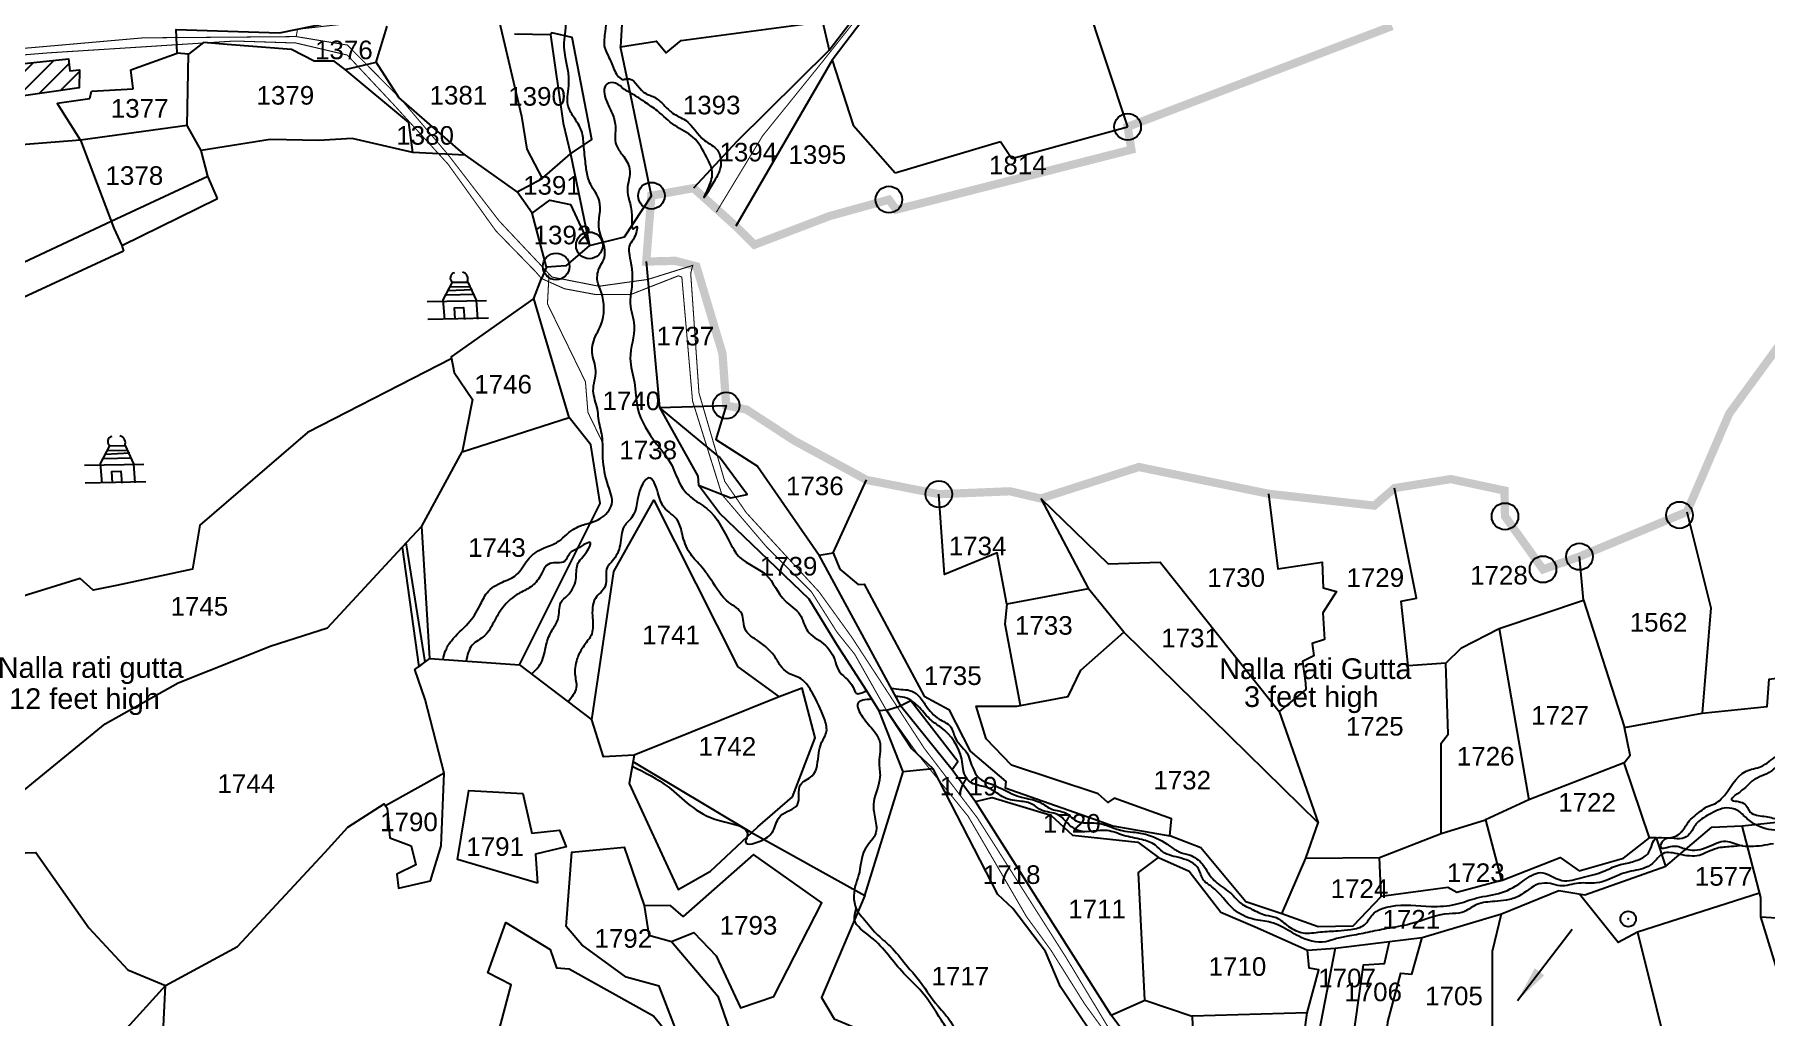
# Model space of a CAD drawing. Header units: feet. Extents: x 800131 to 806575, y 1568145 to 1575656.
# Drawn here: x 802522 to 804199, y 1570682 to 1571632 of the extents above; entities that cross this region are included whole.
import ezdxf
from ezdxf.enums import TextEntityAlignment as Align

# ---------------------------------------------------------------- set-up
doc = ezdxf.new("R2010")
doc.units = ezdxf.units.FT
doc.header["$LTSCALE"] = 15
doc.header["$MEASUREMENT"] = 0
doc.header["$PDMODE"] = 32
doc.header["$PDSIZE"] = 15
doc.linetypes.add('HIDDEN2', pattern=[0.1875, 0.125, -0.0625])
for name, color, linetype in [('PLOT', 7, 'Continuous'), ('PLOT NO', 7, 'Continuous'), ('ROADS', 6, 'Continuous'), ('TANKS-STREAM', 4, 'Continuous'), ('TEXT', 1, 'Continuous'), ('VILLAGE STONES', 240, 'Continuous')]:
    doc.layers.add(name, color=color, linetype=linetype)
doc.layers.add('VILLAGE BOUNDRY', color=5, linetype='HIDDEN2', lineweight=100)
doc.styles.get("Standard").update_dxf_attribs({"font": 'arial.ttf'})
doc.dimstyles.get("Standard").update_dxf_attribs({"dimtxt": 0.18, "dimasz": 35, "dimexe": 0.18, "dimexo": 0.0625, "dimgap": 0.09, "dimtad": 0, "dimtih": 1, "dimtoh": 1, "dimdec": 4, "dimzin": 0, "dimdsep": 46, "dimtxsty": 'Standard', "dimcen": 0.09, "dimadec": 0, "dimazin": 0, "dimtfac": 1, "dimtdec": 4, "dimtofl": 0, "dimtmove": 0, "dimatfit": 3, "dimfxl": 1, "dimtolj": 1, "dimtzin": 0, "dimarcsym": 0})

msp = doc.modelspace()

# ---------------------------------------------------------------- hatches: boundary and pattern name
at = {"layer": 'PLOT', "lineweight": -2}
h = msp.add_hatch(dxfattribs=at)
h.set_pattern_fill('ANSI31', color=256, scale=100)
h.paths.add_polyline_path([(802483.9, 1571601.6), (802486.2, 1571569.8), (802565, 1571581), (802565.2, 1571598.5), (802555.7, 1571597.5), (802554.5, 1571608.9)])

# ---------------------------------------------------------------- linework, layer by layer
msp.add_point((804066, 1570776, 51))
for p, q in [((803291.8, 1571617.5), (803373.2, 1571724.5)), ((803383.1, 1571724.1), (803294.6, 1571607.7)), ((803094.4, 1571703.3), (803089.4, 1571620.8)), ((803531.7, 1571690.8), (803580.9, 1571543.2)), ((802615.1, 1571598.5), (802659.8, 1571614.5)), ((802669.5, 1571544.6), (802670.7, 1571613.5)), ((802617.2, 1571580), (802615.1, 1571598.5)), ((803294.6, 1571607.7), (803201.2, 1571446.9)), ((803294.6, 1571607.7), (803314.8, 1571544.8)), ((802575.3, 1571570.6), (802576.9, 1571577.6)), ((802576.9, 1571577.6), (802617.2, 1571580)), ((802543.6, 1571566.1), (802575.3, 1571570.6)), ((802566.2, 1571530.4), (802543.6, 1571566.1)), ((802669.5, 1571544.6), (802566.2, 1571530.4)), ((802683.1, 1571520.4), (802669.5, 1571544.6)), ((803314.8, 1571544.8), (803355.7, 1571498.7)), ((802566.2, 1571530.4), (802440, 1571520.1)), ((802566.2, 1571530.4), (802598.6, 1571445)), ((802749.9, 1571531), (802683.1, 1571520.4)), ((802797.1, 1571529.8), (802749.9, 1571531)), ((802829.6, 1571531.8), (802797.1, 1571529.8)), ((802888.2, 1571518.2), (802829.6, 1571531.8)), ((803355.7, 1571498.7), (803457.7, 1571529)), ((803457.7, 1571529), (803468.8, 1571512.6)), ((803468.8, 1571512.6), (803580.9, 1571543.2)), ((802689.7, 1571495.5), (802683.1, 1571520.4)), ((802595.8, 1571451.7), (802689.7, 1571495.5)), ((802698.9, 1571473.8), (802689.7, 1571495.5)), ((802606.2, 1571428.1), (802698.9, 1571473.8)), ((802383.7, 1571352.7), (802595.8, 1571451.7)), ((802598.6, 1571445), (802606.2, 1571428.1)), ((802606.2, 1571428.1), (802608, 1571422.9)), ((802608, 1571422.9), (802400.4, 1571327))]:
    msp.add_line(p, q, dxfattribs=at)
for points in [[(802822.5, 1571598.7), (802812.1, 1571606.9), (802792.6, 1571606.7), (802770.7, 1571618.1), (802708.2, 1571623), (802685.3, 1571624.8), (802670.7, 1571613.5), (802659.8, 1571614.5), (802658.8, 1571637.5), (802758.9, 1571634.1), (802855.6, 1571653.9)], [(802970.6, 1571650.9), (802993.6, 1571553.4), (802998.6, 1571521.5), (803013.7, 1571493.3), (803041.1, 1571516.9), (803061.7, 1571530.9), (803042.5, 1571629.7), (803022.9, 1571634.2), (803021.7, 1571632.3), (803033.9, 1571546.6), (803041.1, 1571516.9), (803059.3, 1571428.4), (803093.5, 1571436.5), (803119.4, 1571476.5), (803099, 1571574.7), (803089.4, 1571620.8), (803124.4, 1571626.3), (803133.6, 1571614.9), (803148.3, 1571626.7), (803269.3, 1571642.9)], [(803285.2, 1571645.1), (803291.8, 1571617.5), (803201.8, 1571528.8), (803160.3, 1571483.8)], [(802989.3, 1571480.1), (802937.1, 1571517.3), (802874.8, 1571571.5), (802852.6, 1571605.9), (802863.5, 1571640.6)], [(803022.9, 1571634.2), (803021.7, 1571632.3), (802986.6, 1571632.9)], [(802483.9, 1571601.6), (802554.5, 1571608.9), (802555.7, 1571597.5), (802565.2, 1571598.5), (802565, 1571581), (802486.2, 1571569.8), (802483.9, 1571601.6)], [(802939.1, 1571515.9), (802888.2, 1571518.2), (802884.3, 1571547.3), (802822.5, 1571598.7), (802852.6, 1571605.9)], [(803003.8, 1571459.6), (802989.3, 1571480.1), (803013.7, 1571493.3)], [(803059.3, 1571428.4), (803036.6, 1571408.5), (803017.7, 1571407.4), (803003.8, 1571459.6), (803021, 1571472.3), (803041, 1571467.9), (803059.3, 1571428.4)], [(803114.4, 1571412.7), (803127.3, 1571271.5), (803191.9, 1571273.3), (803181.9, 1571240.4), (803222.2, 1571214.5), (803281.9, 1571128.3), (803295.5, 1571130.7), (803327.9, 1571201.2)], [(801800.4, 1570833.2), (801813.6, 1570840.9), (801837.4, 1570825.2), (801884.8, 1570818), (802010, 1570839.3), (802198.9, 1570880.7), (802302.8, 1570903.4), (802381.4, 1570928.5), (802434.6, 1570929.2), (802468.7, 1570907.8), (802512, 1570901), (802590.1, 1570964.9), (802660.9, 1571004.7), (802750.9, 1571040.5), (802805.4, 1571058.1), (802877.8, 1571136.2), (802896.8, 1571156.3), (802936.1, 1571228.4), (803039.6, 1571261.8), (803015.2, 1571344), (803005.5, 1571377), (803012.9, 1571396.3)], [(803017.7, 1571407.4), (803012.9, 1571396.3)], [(803005.5, 1571377), (802925.5, 1571320.5), (802928.4, 1571305.4), (802946.1, 1571279.2), (802936.1, 1571228.4)], [(802925.9, 1571318.8), (802786.2, 1571247.1), (802681.8, 1571157.5), (802674.7, 1571114.7), (802601, 1571099), (802578.3, 1571094.4), (802566, 1571105.7), (802505.3, 1571086.9), (802447.1, 1571078.2), (802403.2, 1571052), (802381.4, 1570928.5)], [(804062, 1570927.1), (804067.8, 1570934.5), (804062.5, 1570961.3), (804137.5, 1570975.3), (804200.5, 1570981.6), (804202.6, 1571008.2), (804245.9, 1571013.9), (804270.5, 1571062.4), (804323.1, 1571108.3), (804312.1, 1571229.7), (804308.9, 1571265), (804261.1, 1571300.5)], [(802904.8, 1571028.2), (802991.5, 1571022.1), (803069.8, 1571178.5), (803060.7, 1571235.2), (803039.6, 1571261.8)], [(803101.5, 1570928.5), (803216.5, 1570859.8), (803326.2, 1570798.8), (803363.3, 1570918.4), (803340.2, 1570977.5), (803327.7, 1570997.2), (803299.1, 1571041.8), (803272.4, 1571085.8), (803185.3, 1571169), (803165, 1571196.2), (803196.3, 1571183.7), (803212.1, 1571187.1), (803185.5, 1571223.4), (803127.3, 1571271.5), (803164.3, 1571204.9), (803165, 1571196.2)], [(803884.8, 1570858.7), (803884.6, 1570946.4), (803891.5, 1570954.9), (803889.4, 1571023.8), (803852.9, 1571021.3), (803846.1, 1571083.8), (803860.9, 1571086.8), (803839.5, 1571193.3)], [(802991.5, 1571022.1), (803061.6, 1570968.9), (803082.9, 1571112.5), (803121.8, 1571181.7), (803203.3, 1571020.1), (803243.3, 1570991.1), (803102.6, 1570934.6), (803073.1, 1570932.9), (803061.6, 1570968.9)], [(803463.7, 1571080.8), (803454.6, 1571130.6), (803403.5, 1571109.7), (803398, 1571187.4)], [(803496.7, 1571183.2), (803543.1, 1571095.6)], [(803496.7, 1571183.2), (803562, 1571120), (803612.4, 1571121.7), (803697, 1571015.3), (803727.6, 1570976.8), (803765.6, 1570869), (803577.1, 1571053.8)], [(803717.4, 1571187.8), (803726.5, 1571115), (803769.5, 1571121.4), (803770.5, 1571096.6), (803783.3, 1571093.2), (803770.1, 1571072.4), (803771.8, 1571046.5), (803759.7, 1571042.8), (803761.4, 1571030.7), (803750.3, 1571025.3), (803753.3, 1571004.5), (803753.7, 1570998.1), (803727.6, 1570976.8)], [(804122.9, 1571170.3), (804146, 1571077.2), (804137.5, 1570975.3)], [(802918.6, 1570917.2), (802900.2, 1570988.6), (802890.2, 1571017.6), (802904.8, 1571028.2), (802896.8, 1571156.3)], [(802877.8, 1571136.2), (802893.9, 1571020.3)], [(802893.9, 1571020.3), (802900.3, 1571025), (802881.7, 1571140.3)], [(803347.1, 1570978.2), (803361.1, 1570982.4), (803410.8, 1570920.8), (803416.2, 1570928.5), (803370.9, 1570987.2), (803361.1, 1570982.4), (803313.2, 1571070.5), (803281.9, 1571128.3)], [(803295.5, 1571130.7), (803301.9, 1571114.9), (803319.8, 1571100), (803325.6, 1571100.3), (803383.7, 1570991.7), (803407.7, 1570978.9), (803428.2, 1570938.6), (803463, 1570909.1), (803462.2, 1570903), (803547.8, 1570872.8), (803566.5, 1570866.2), (803621.9, 1570856.6), (803623.5, 1570872.8), (803567.7, 1570892.9), (803561.6, 1570888.9), (803552.2, 1570897.3), (803468.4, 1570924.9), (803443.8, 1570950.3), (803434.1, 1570982.2), (803473.4, 1570982.2), (803523.2, 1570991.6), (803535.7, 1571016.8), (803577.1, 1571053.8), (803543.1, 1571095.6), (803463.7, 1571080.8), (803462, 1571061.7), (803476.9, 1570982.9)], [(803889.4, 1571023.8), (803904.3, 1571038.7), (803940.8, 1571057.2), (804022.7, 1571084.7), (804018.7, 1571126.9)], [(804022.7, 1571084.7), (804062.5, 1570961.3)], [(803940.8, 1571057.2), (803969.8, 1570891.2)], [(803102.6, 1570934.6), (803098, 1570907.2), (803145.4, 1570804.5), (803176.6, 1570822.3), (803222.4, 1570865.3), (803256, 1570894.4), (803278.1, 1570951.5), (803265.6, 1570999.6), (803243.3, 1570991.1)], [(803392.5, 1570921.3), (803371.9, 1570940.9), (803347.1, 1570978.2), (803340.2, 1570977.5)], [(804102.4, 1570827.1), (804146.9, 1570864.9), (804176.5, 1570866.3), (804240, 1570873.1), (804273.1, 1570873.3), (804366.4, 1570865.3), (804437.6, 1570881), (804540, 1570879.5), (804592.4, 1570882.1), (804616.6, 1570895.3), (804722.7, 1570908.2), (804712.9, 1570963.6), (804824.7, 1570976.1), (804812.3, 1570945.1), (804881.9, 1570929.9)], [(803410.8, 1570920.8), (803433.6, 1570889.7), (803449.6, 1570893.6), (803473.3, 1570886.5), (803506.5, 1570876.6), (803527.5, 1570857.2), (803590.9, 1570850.5), (803610.8, 1570835.4), (803640.6, 1570822.4), (803671.3, 1570782.7), (803706.6, 1570767.5), (803755.1, 1570745.7), (803781.9, 1570747.8), (803834.8, 1570754.2), (803866.2, 1570757.9), (803943.3, 1570781), (803998.6, 1570803.7), (804023.8, 1570799.2), (804102.4, 1570827.1), (804093.4, 1570854.5), (804086.6, 1570854.5), (804062, 1570927.1), (803969.8, 1570891.2), (803927.7, 1570872), (803943.1, 1570813.3), (804000.2, 1570835.6), (804018.6, 1570822.6), (804061.4, 1570834.8), (804086.6, 1570854.5)], [(802468.7, 1570907.8), (802493.3, 1570839.3), (802522.8, 1570840.2), (802574.3, 1570767.3), (802612.1, 1570726.8), (802648.7, 1570711.4), (802604.7, 1570663.2)], [(802645.3, 1570645.6), (802648.7, 1570711.4), (802718.4, 1570749.4), (802802.8, 1570840.3), (802825.1, 1570864.9), (802860.5, 1570887.5), (802863.2, 1570883.2), (802866, 1570854.7), (802886.5, 1570846.9), (802891, 1570828.5), (802872.7, 1570819.2), (802874.5, 1570805.9), (802905.5, 1570813), (802915.8, 1570846.9), (802918.6, 1570917.2), (802861.9, 1570885.4)], [(803326.2, 1570798.8), (803284.2, 1570700), (803296.4, 1570679.3), (803322.2, 1570668.6), (803474.2, 1570638), (803561.9, 1570641.3), (803515.8, 1570710.3), (803501.4, 1570744.6), (803469.7, 1570786.1), (803455.1, 1570799.7), (803392.5, 1570921.3), (803363.3, 1570918.4)], [(803009.1, 1570810.5), (802931.6, 1570833.5), (802942.6, 1570900.4), (802994.9, 1570897.5), (803003.5, 1570859.2), (803030.2, 1570861.9), (803036.8, 1570845.9), (803007.1, 1570838.6), (803009.1, 1570810.5)], [(803565.1, 1570682.7), (803433.6, 1570889.7)], [(803730.3, 1570780.8), (803695.4, 1570792.7), (803651.8, 1570844.8), (803621.9, 1570856.6)], [(803753.5, 1570834.7), (803765.6, 1570869)], [(803943.1, 1570813.3), (803900, 1570801.6), (803891.2, 1570806.6), (803826.6, 1570797.6), (803825, 1570835.6), (803884.8, 1570858.7), (803927.7, 1570872)], [(804194.4, 1570778), (804194.4, 1570796.7), (804176.5, 1570866.3)], [(803153.8, 1570641.6), (803126.9, 1570711), (803095.1, 1570719.7), (803052.1, 1570751), (803036.8, 1570768.6), (803042.3, 1570840.6), (803093, 1570845.4), (803112.4, 1570789), (803117, 1570760.3), (803139, 1570754.3), (803183.8, 1570701.2), (803192.3, 1570677), (803196, 1570666.1), (803176.1, 1570657.5), (803178.8, 1570635.6), (803153.8, 1570641.6)], [(803139, 1570754.3), (803160.6, 1570762.8), (803182.2, 1570740.3), (803205.7, 1570689.8), (803238.1, 1570700.9), (803284.6, 1570791.7), (803218.5, 1570838.3), (803150.2, 1570778.4), (803138.4, 1570788.8), (803112.4, 1570789)], [(803597.5, 1570697.4), (803591.3, 1570821), (803610.8, 1570835.4)], [(803826.6, 1570797.6), (803799.2, 1570769.1), (803765.4, 1570768.3), (803730.3, 1570780.8), (803753.5, 1570834.7), (803825, 1570835.6)], [(804193.3, 1570800.9), (804075.1, 1570763.3), (804056.4, 1570753.1), (804018.7, 1570800.1)], [(804367.5, 1570627.1), (804334.7, 1570622.9), (804300.8, 1570618.5), (804289.3, 1570653.1), (804233.7, 1570651.1), (804194.4, 1570778), (804276.6, 1570773), (804273.6, 1570791.4), (804355.6, 1570798.1)], [(803999.3, 1570605.9), (803973.6, 1570611.6), (803944.9, 1570628.3), (803910.6, 1570634.5), (803918.2, 1570659.3), (803934.5, 1570669.8), (803934.4, 1570744.7), (803943.3, 1570781)], [(802927.1, 1570414.8), (802950.1, 1570586.7), (802983.5, 1570712.3), (802961, 1570723.8), (802978.3, 1570772.4), (803021.3, 1570746.5), (803027.4, 1570728.6), (803039.6, 1570727.8), (803121.5, 1570682), (803134.4, 1570666.2), (803139, 1570616.7), (803126.1, 1570601.7), (803093.7, 1570604.4), (803090.7, 1570581.9), (803111.2, 1570583.3), (803113.7, 1570560.1), (803124.3, 1570553.6), (803116.4, 1570464.7), (803114, 1570436.5), (803063.9, 1570389.5), (803016.3, 1570399.2), (802927.1, 1570414.8)], [(803870.3, 1570648.8), (803836.8, 1570659.1), (803831.7, 1570660.6), (803832.9, 1570676.3), (803845.6, 1570723.5), (803856.3, 1570722.6), (803866.2, 1570757.9)], [(804075.1, 1570763.3), (804111.6, 1570616.5), (804236.3, 1570633), (804233.7, 1570651.1)], [(803798.7, 1570651.3), (803764.5, 1570650.4), (803767.8, 1570665.8), (803752.4, 1570666.8), (803754.9, 1570685.2), (803766.2, 1570726.8), (803756.7, 1570728.3), (803755.3, 1570745.7)], [(803781.9, 1570747.8), (803766.1, 1570665.9), (803799.9, 1570662.6)], [(803836.8, 1570659.1), (803827.6, 1570646.2), (803798.7, 1570651.3), (803799.9, 1570662.6), (803809.4, 1570731.4), (803829.8, 1570732.7), (803834.8, 1570754.2)], [(803647.6, 1570571.7), (803565.1, 1570682.7), (803597.5, 1570697.4), (803643.3, 1570681.8)], [(803754.9, 1570685.2), (803643.3, 1570681.8), (803647.6, 1570571.7), (803711, 1570576.5), (803714.8, 1570590.7), (803740.1, 1570595.5), (803752.4, 1570666.8)]]:
    msp.add_lwpolyline(points, dxfattribs=at)
at = {"layer": 'PLOT', "linetype": 'Continuous', "lineweight": -2}
for points in [[(802919.1, 1571356.5), (802917.5, 1571375.6), (802926.7, 1571392.7), (802941.6, 1571392.9), (802949.7, 1571375.3), (802950.9, 1571357)], [(802947.6, 1571380.8), (802920.8, 1571380.1)], [(802946, 1571385.4), (802922.1, 1571384.3)], [(802924, 1571388.2), (802944.5, 1571388.4)], [(802902.1, 1571374.1), (802959.6, 1571375.1)], [(802929.2, 1571357), (802928.7, 1571367.8), (802937.3, 1571368.1), (802938.2, 1571356.7)], [(802961.5, 1571358), (802902.8, 1571356.5)], [(802587.1, 1571198), (802585.5, 1571217.1), (802594.7, 1571234.2), (802609.6, 1571234.4), (802617.7, 1571216.8), (802618.9, 1571198.5)], [(802614, 1571227), (802590.1, 1571225.8)], [(802592, 1571229.7), (802612.5, 1571229.9)], [(802570.1, 1571215.6), (802627.6, 1571216.6)], [(802615.6, 1571222.3), (802588.8, 1571221.6)], [(802597.2, 1571198.5), (802596.7, 1571209.3), (802605.3, 1571209.6), (802606.2, 1571198.2)], [(802629.5, 1571199.5), (802570.8, 1571198)]]:
    msp.add_lwpolyline(points, dxfattribs=at)
for centre, radius, start, end in [((802929.9, 1571396.7), 5.38, 104.5136, 236.5932), ((802934.8, 1571395.8), 6.84, 334.802, 76.0306), ((802597.9, 1571238.2), 5.38, 104.5136, 236.5932), ((802602.8, 1571237.3), 6.84, 334.802, 76.0306)]:
    msp.add_arc(centre, radius, start, end, dxfattribs=at)
at = {"layer": 'ROADS', "linetype": 'HIDDEN2', "lineweight": -2, "ltscale": 8, "const_width": 1}
for points in [[(802163.3, 1571560.8), (802232.7, 1571590.9), (802273.5, 1571597.3), (802338.9, 1571604.2), (802465.5, 1571615.3), (802526, 1571620.5), (802627.2, 1571629.4), (802705.9, 1571630), (802775.2, 1571630.6), (802776.5, 1571637.7), (802831.7, 1571643.9), (802952, 1571677.3), (803037.6, 1571698)], [(803182.4, 1571460.6), (803227.2, 1571534.5), (803285.3, 1571606.4), (803360.5, 1571701.1)], [(803635.7, 1570577.3), (803560.7, 1570673.3), (803521.4, 1570738.4), (803435.1, 1570874.1), (803383.8, 1570941.3), (803313.3, 1571049.3), (803281.9, 1571092.8), (803211.4, 1571169.4), (803190.5, 1571199.8), (803165.5, 1571285.5), (803157.5, 1571401.4), (803159.5, 1571409), (803116, 1571395.4), (803068.6, 1571388.8), (803023.1, 1571397.7), (802972, 1571451.9), (802922, 1571516.7), (802877, 1571569.6), (802824.8, 1571622.4), (802775.2, 1571630.6)], [(802411.2, 1571604.7), (802534.6, 1571614.8), (802632.4, 1571621), (802667.9, 1571623.3), (802715.7, 1571626.3), (802774.9, 1571624.4), (802824.7, 1571612.7), (802869.1, 1571565.3), (802922.4, 1571507), (802968.7, 1571442.4), (803007.1, 1571403), (803012.9, 1571396.3), (803035.1, 1571386.4), (803065.7, 1571380.7), (803099.4, 1571380.8), (803145.5, 1571398.9), (803148.9, 1571397.7), (803159.3, 1571277.6), (803187.7, 1571187.1), (803230.6, 1571136.8), (803274.3, 1571093.1), (803299.3, 1571053.7), (803316.4, 1571032.4), (803347.1, 1570978.2), (803377.8, 1570935.2), (803426.3, 1570875.5), (803449.5, 1570835.7), (803482.9, 1570778.2), (803506.7, 1570745.5), (803539.1, 1570693.9), (803576.6, 1570642.3)], [(803020.2, 1571400.8), (803018.7, 1571371.7), (803055.5, 1571296.3), (803057.9, 1571266.6), (803072.2, 1571237.2)]]:
    msp.add_lwpolyline(points, dxfattribs=at)
at = {"layer": 'TANKS-STREAM', "lineweight": -2}
for points in [[(802917.5, 1571027.4), (802920.2, 1571036.2), (802925.6, 1571045.5), (802941.9, 1571062.4), (802953.1, 1571079.1), (802960.2, 1571091.9), (802975, 1571102.3), (802988.5, 1571109.2), (802999.6, 1571123.8), (803013.7, 1571134.6), (803027.3, 1571140.4), (803043.7, 1571153.3), (803050.6, 1571156.8), (803062.8, 1571160.5), (803069.8, 1571163.8), (803081.1, 1571177.8), (803077.6, 1571195.6), (803072.5, 1571222.3), (803071.6, 1571243.8), (803068.2, 1571261), (803067.1, 1571270.1), (803063.1, 1571287.5), (803065.6, 1571307), (803062, 1571324.6), (803066.3, 1571342.6), (803070.4, 1571351), (803070.7, 1571383.3), (803067.2, 1571393.8), (803069.7, 1571408), (803073.1, 1571414.2), (803071.7, 1571434.4), (803068.9, 1571443.5), (803068.9, 1571472.1), (803060.6, 1571487.2), (803057.9, 1571494.4), (803055.7, 1571507.3), (803053.9, 1571525.6), (803051.7, 1571539.2), (803044, 1571552.9), (803038.5, 1571564.6), (803039.5, 1571585.5), (803034.9, 1571624.9), (803036.1, 1571635.7), (803036.1, 1571666.6), (803037.9, 1571680.7), (803037.7, 1571696.8), (803033.1, 1571716.4), (803028.3, 1571735.9), (803028.1, 1571747.4), (803029.9, 1571777), (803026.8, 1571793.1), (803027.5, 1571806.6), (803031.3, 1571824), (803035.1, 1571838.4), (803034.3, 1571856.6), (803037.8, 1571879.6), (803043.8, 1571900.1), (803044, 1571916), (803042.4, 1571934.9), (803048.3, 1571953.5), (803053.5, 1571971.2), (803053.3, 1571989.5), (803053.5, 1571998.6), (803057.8, 1572011.1), (803060, 1572027.1), (803056.5, 1572042.6), (803058.4, 1572063.7), (803058.6, 1572082.8), (803065.8, 1572101.6), (803064.8, 1572120.5), (803065.4, 1572133.9), (803071.4, 1572152.9), (803079.5, 1572173.9), (803082, 1572188.7), (803080.2, 1572200), (803091.4, 1572225.6), (803093.5, 1572243.7), (803091.3, 1572259.1), (803095.9, 1572285.7), (803093.9, 1572312.7), (803092.2, 1572325.7), (803096.5, 1572357.9), (803091.7, 1572383), (803083.6, 1572399), (803068.5, 1572416.5), (803058.3, 1572441.3), (803051.2, 1572449.5), (803035.3, 1572460.5), (803015.8, 1572485.6), (802995.4, 1572498.8), (802979, 1572512.2), (802964.4, 1572529.9), (802941.8, 1572543.8), (802929.4, 1572557.4), (802921.4, 1572568.6), (802909.1, 1572578.8), (802881, 1572590.8), (802862, 1572602.4), (802845.4, 1572610.8), (802831, 1572615.2), (802811.3, 1572619.8), (802799.7, 1572627.7), (802784, 1572631.6), (802761, 1572633.5), (802738.1, 1572640.6), (802710.7, 1572650.5), (802696.5, 1572656.5), (802675.7, 1572660.8), (802656.1, 1572661.2), (802642.3, 1572666.6), (802635.5, 1572670.7), (802622.7, 1572670), (802601, 1572675.8), (802588.2, 1572681), (802574.2, 1572686.2), (802565.1, 1572692.5), (802552.3, 1572701.1), (802533.3, 1572705.5), (802525.8, 1572704.6), (802522.3, 1572690.5), (802519.2, 1572679.4), (802516.7, 1572673.4), (802515.3, 1572668.1), (802515.1, 1572657.7), (802517.1, 1572647.4), (802520.1, 1572638.7), (802514.3, 1572644.6), (802511.6, 1572654.6), (802510.8, 1572669.3), (802512.6, 1572686.4), (802516, 1572705.3), (802513.4, 1572715.5), (802506.7, 1572726.3), (802504.5, 1572742.1), (802490, 1572764.9), (802485, 1572781), (802477.4, 1572792.5), (802469.6, 1572800.1), (802464.4, 1572809.3), (802460.7, 1572816.2), (802458.4, 1572842.8), (802459.2, 1572860.7), (802451.7, 1572879.8), (802443.9, 1572891.1), (802436.4, 1572903.2), (802432.7, 1572914.4), (802429.7, 1572928.4), (802425.7, 1572942.3), (802420.1, 1572950.8), (802415.8, 1572958.6), (802416.1, 1572978.1), (802407.5, 1572991.5), (802397.3, 1573007.6), (802390.1, 1573026.2), (802383.9, 1573034.8), (802372.5, 1573041), (802366.6, 1573049.9), (802365.5, 1573059.2), (802359.3, 1573075.7), (802347.3, 1573091.5), (802336.2, 1573108), (802330.2, 1573128.4), (802322, 1573143.9), (802313.8, 1573152.5), (802308.9, 1573167.1), (802299.1, 1573182.3), (802286.6, 1573195.9), (802275.4, 1573224), (802268.7, 1573235.5), (802258.3, 1573253.1), (802255.7, 1573262.4), (802250.8, 1573281.4), (802238.2, 1573303.2), (802230.5, 1573325), (802228.8, 1573340.7), (802218.4, 1573352.2), (802205.6, 1573374), (802198.9, 1573392.8), (802189.4, 1573404.8), (802176.6, 1573419.9), (802171.2, 1573437.3), (802165.3, 1573453.1), (802155.7, 1573463.2), (802137.8, 1573456.9), (802122.7, 1573452.7), (802111.6, 1573449.5)], [(803079.3, 1571708.2), (803072.4, 1571688.2), (803071.6, 1571680.5), (803074.9, 1571661.6), (803074.6, 1571635.4), (803074.1, 1571620.3), (803078.3, 1571610.4), (803083.9, 1571597.4), (803092.7, 1571589.1), (803095.9, 1571589.8), (803111.8, 1571576.9), (803122.4, 1571571.8), (803131.5, 1571564.4), (803139.9, 1571556.5), (803152.4, 1571549.6), (803170.9, 1571530), (803183.4, 1571520.5), (803186.2, 1571503.3), (803181.6, 1571492.8), (803170.4, 1571474.6), (803176.7, 1571488.9), (803177.8, 1571502.7), (803173.1, 1571513.6), (803159.7, 1571533.2), (803142.1, 1571544.5), (803125.3, 1571558.6), (803113.1, 1571567.1), (803103.6, 1571573.4), (803093.3, 1571579.5), (803083.1, 1571585.9), (803076.2, 1571584.5), (803075.8, 1571568.3), (803081.1, 1571556.8), (803084.5, 1571544), (803085.3, 1571525.6), (803091.4, 1571516), (803098.3, 1571502.6), (803097.7, 1571491.9), (803096.1, 1571482.8), (803100.5, 1571456.9), (803102.6, 1571444.6), (803104.6, 1571446.5), (803102.8, 1571436), (803098.5, 1571429.1), (803099.5, 1571411.1), (803100.3, 1571387.8), (803098.9, 1571372.4), (803102.7, 1571350.6), (803098.9, 1571318.9), (803103, 1571295.6), (803106.1, 1571271), (803124.5, 1571236), (803139.1, 1571215.4), (803147.6, 1571196.5), (803157.3, 1571184.7), (803173.2, 1571173.5), (803196.2, 1571139.2), (803205.2, 1571126.1), (803230.3, 1571109.5), (803249, 1571084.1), (803263.3, 1571070.8), (803270.7, 1571055), (803286.3, 1571042.5), (803297.1, 1571026.9), (803300.4, 1571017.5), (803314.8, 1571000.4), (803317.8, 1570994.7), (803327.7, 1570997.2)], [(803100.8, 1570924.1), (803135.8, 1570903.8), (803185.3, 1570871.4), (803212.3, 1570855.8), (803210.7, 1570850.6), (803228.5, 1570853.1), (803238.1, 1570862.6), (803244.6, 1570876), (803260.9, 1570886.7), (803263.9, 1570906), (803275.1, 1570914.5), (803281.6, 1570936.9), (803284, 1570946), (803289.1, 1570957.7), (803286.8, 1570970.4), (803275.5, 1570994.8), (803264.5, 1571008.5), (803251.8, 1571014.4), (803244.5, 1571021.3), (803238.6, 1571030.6), (803219.4, 1571047.5), (803210.6, 1571055.9), (803206.9, 1571071.7), (803194.5, 1571082.5), (803177.4, 1571104.3), (803166.7, 1571118.5), (803156.4, 1571130.8), (803149.4, 1571148.4), (803144.8, 1571161.9), (803131.7, 1571174.6), (803125.7, 1571189.1), (803117, 1571203.3), (803109.6, 1571194.6), (803100.2, 1571164.5), (803093.1, 1571156.4), (803089.1, 1571138.4), (803081.6, 1571122.7), (803076.8, 1571116.9), (803074.6, 1571098.4), (803065.2, 1571086.5), (803062.4, 1571067.5), (803061.6, 1571052.2), (803054.1, 1571040.7), (803048, 1571029.4), (803045.3, 1571013.4), (803046.6, 1571000.2), (803038.6, 1570986.3)], [(803003.3, 1571013.2), (803012.5, 1571024.1), (803017.5, 1571041.5), (803023.1, 1571055.6), (803029, 1571066.4), (803031.8, 1571082.4), (803038.2, 1571089.4), (803046.2, 1571104.5), (803047.8, 1571119.3), (803056.9, 1571131.8), (803060.3, 1571140.4), (803047.9, 1571134.8), (803040.2, 1571130), (803035.4, 1571122.4), (803021, 1571120.3), (803010.9, 1571106.7), (803001.1, 1571096.7), (802989, 1571090.1), (802973.8, 1571075.4), (802967.7, 1571065.5), (802957.7, 1571050.3), (802945.7, 1571041.1), (802939.9, 1571025.8)], [(804534.6, 1571121.3), (804527.2, 1571110.8), (804522.5, 1571103.3), (804517.3, 1571095.4), (804505.4, 1571086.3), (804498, 1571074.7), (804496, 1571064), (804491.3, 1571058.2), (804481.2, 1571050.2), (804474.8, 1571039.9), (804471.1, 1571034.3), (804466.6, 1571029), (804459.5, 1571023.7), (804449.4, 1571016.9), (804439.1, 1571012.2), (804436.3, 1571004.1), (804425.4, 1570998.9), (804411.6, 1570992.7), (804398.1, 1570985.4), (804387.5, 1570981.9), (804378.5, 1570979), (804367.7, 1570971.7), (804355.7, 1570969.8), (804346.2, 1570968.6), (804336.5, 1570963.8), (804308.9, 1570954.4), (804294.7, 1570955.2), (804277.8, 1570957.9), (804272.1, 1570958.1), (804259.6, 1570953.8), (804243.4, 1570951.2), (804234.2, 1570945), (804221, 1570931.7), (804209.8, 1570923.5), (804204.6, 1570919.1), (804186.9, 1570910.1), (804178.3, 1570902.2), (804166.2, 1570891.2), (804178, 1570887.9), (804184.3, 1570879.5), (804197.5, 1570875.4), (804211.6, 1570872.3), (804227.3, 1570871.7), (804232.4, 1570878.5), (804243.3, 1570885.1), (804254.4, 1570892.4), (804272.3, 1570894), (804291.1, 1570890.6), (804307, 1570893.7), (804334.5, 1570891.2), (804353.9, 1570889.5), (804381.1, 1570890.3), (804397.6, 1570891), (804411, 1570896.1), (804429.6, 1570895.7), (804439.7, 1570896.7), (804450.6, 1570898.3), (804464.3, 1570899.1), (804481.9, 1570904), (804494.4, 1570898.6), (804501, 1570898.4), (804516.2, 1570900.7), (804527.9, 1570901.6), (804537, 1570898.7), (804564, 1570906.8), (804586.6, 1570907), (804603.3, 1570911.7), (804613.9, 1570919.3), (804632.6, 1570921.2), (804652, 1570924.5), (804668.1, 1570922.9), (804679.7, 1570924.5), (804691.3, 1570930.9), (804709.4, 1570932.2), (804721.9, 1570935.6), (804738.5, 1570944.4), (804764.9, 1570947.5), (804782.2, 1570955.7), (804793.3, 1570958.5), (804811.5, 1570961.9), (804825, 1570967.9), (804839.4, 1570967.4), (804860.2, 1570963), (804871.2, 1570961.4)], [(803351.8, 1570999.6), (803361.5, 1570998.3), (803369.4, 1570997.4), (803377.7, 1570992.7), (803385.4, 1570982.7), (803398.2, 1570969.6), (803409.1, 1570962.5), (803414.1, 1570950.8), (803426.3, 1570934.6), (803428.9, 1570926.9), (803432.3, 1570919.3), (803434.3, 1570915.4), (803450.8, 1570905.8), (803471.4, 1570896.2), (803480.5, 1570893.3), (803495.7, 1570889), (803507.6, 1570882.3), (803520.5, 1570878.7), (803532.7, 1570870.3), (803548.2, 1570869), (803561.8, 1570866.2), (803575.7, 1570861.6), (803586, 1570860.2), (803600.2, 1570857.5), (803621.7, 1570846.6), (803630.6, 1570841), (803640.5, 1570838), (803653.6, 1570828.9), (803658.9, 1570820.5), (803668.9, 1570809.7), (803683.3, 1570798.6), (803689.7, 1570791.9), (803701, 1570785.6), (803714.4, 1570779.8), (803724.8, 1570777.3), (803736.8, 1570768.8), (803750.9, 1570762.5), (803767.7, 1570763.4), (803784.7, 1570764.5), (803797.2, 1570765.8), (803810.5, 1570770.4), (803818.1, 1570780.1), (803835.7, 1570788.2), (803874.9, 1570788.2), (803899, 1570790.2), (803919.2, 1570796.3), (803943.3, 1570801.5), (803965.3, 1570813.4), (803980.7, 1570820.9), (804001.7, 1570813.3), (804021.5, 1570816.1), (804041.5, 1570821.8), (804056.7, 1570828.2), (804063.4, 1570829.7), (804076.5, 1570833.7), (804085.6, 1570840), (804093.4, 1570854.5), (804103.7, 1570854.5), (804117.1, 1570859.7), (804124.2, 1570869.8), (804136.1, 1570880.3), (804142, 1570884.5), (804149.9, 1570887.6), (804156.1, 1570892.2), (804180.2, 1570919.1), (804194.9, 1570923.7), (804209.7, 1570933.6), (804219.4, 1570939.1), (804225.6, 1570944.3), (804233.7, 1570954.6), (804248.5, 1570959.3), (804261.5, 1570962.7), (804258.8, 1570973.8), (804258, 1570988.4), (804251.3, 1571011.2), (804251.4, 1571019.5), (804257.2, 1571026.5), (804261.1, 1571032.6), (804265.5, 1571040.7), (804265.4, 1571052.2), (804272.4, 1571057.7), (804279.3, 1571062.5), (804286.4, 1571066.2), (804313.3, 1571070.2), (804319.7, 1571075.7)], [(804176.7, 1570847), (804165.6, 1570846), (804151.8, 1570844.3), (804134.6, 1570837.6), (804115.8, 1570838.5), (804099.5, 1570839.2), (804091.4, 1570831.5), (804082.9, 1570825.7), (804064.2, 1570821.1), (804046.3, 1570813.9), (804035.2, 1570810.9), (804018.1, 1570810.6), (804000, 1570808.1), (803990.6, 1570810.2), (803979.5, 1570809.9), (803960.1, 1570798.1), (803947.9, 1570794.2), (803936.7, 1570792.9), (803919.3, 1570789.9), (803904.9, 1570782.2), (803892.5, 1570781), (803855.1, 1570771.1), (803831.6, 1570766.6), (803813.7, 1570762.9), (803796, 1570759.6), (803783.3, 1570757), (803772.7, 1570753.9), (803746.7, 1570759.2), (803729.6, 1570768.8), (803719.8, 1570772.7), (803703.4, 1570775.6), (803683.9, 1570785.1), (803662.5, 1570807.2), (803654.5, 1570813.6), (803649.7, 1570824.4), (803632.8, 1570834.8), (803614.9, 1570841.1), (803607.8, 1570847.3), (803594.6, 1570852.9), (803576.9, 1570856.9), (803561, 1570861.6), (803534.1, 1570861.3), (803524.2, 1570867.3), (803513, 1570877.2), (803497.3, 1570881.4), (803490.2, 1570886.2), (803478.2, 1570889.9), (803461.2, 1570893.5), (803454.5, 1570897.9), (803442.9, 1570903.8), (803429.7, 1570907.8), (803424.4, 1570912.9), (803420.1, 1570930.6), (803400.1, 1570961.4), (803390.5, 1570968.5), (803379.2, 1570980.7), (803364.8, 1570990.5), (803356.1, 1570991.5)], [(803333, 1570988.8), (803319.3, 1570984.8), (803324.1, 1570971.7), (803335.3, 1570957.8), (803340.5, 1570948.4), (803340.1, 1570927.8), (803340.9, 1570913.5), (803334.8, 1570889.4), (803335.8, 1570874.6), (803337, 1570859.7), (803326.5, 1570843.5), (803320.2, 1570818.3), (803317, 1570808.1), (803319.4, 1570783), (803324.7, 1570776.6), (803337.3, 1570761.8), (803351, 1570749.3), (803366, 1570731.8), (803376.5, 1570719.4), (803397.2, 1570691.4), (803409.4, 1570676.5), (803417.7, 1570658.4), (803422.9, 1570648.3), (803426.2, 1570639.3), (803433.9, 1570619.9), (803437.7, 1570607.8)], [(804879.6, 1570937.2), (804867.9, 1570937.9), (804853.7, 1570943.3), (804835.9, 1570947.6), (804822, 1570954.2), (804813, 1570954.8), (804785.5, 1570950.6), (804765.7, 1570941.6), (804740.9, 1570936.4), (804722.7, 1570927.8), (804714.6, 1570924.9), (804689.3, 1570921), (804673.7, 1570913.7), (804658.2, 1570914.9), (804650.4, 1570914.9), (804639.6, 1570912.4), (804623.4, 1570912.4), (804605, 1570901.7), (804569.9, 1570897.4), (804546.4, 1570890.1), (804525.9, 1570892.2), (804505.4, 1570890.2), (804472.8, 1570893.1), (804456.2, 1570888), (804437.7, 1570888.3), (804420.7, 1570888.7), (804403.9, 1570885.7), (804390.4, 1570882.3), (804373.9, 1570882), (804349.7, 1570882.9), (804329.1, 1570884.4), (804303.4, 1570884.3), (804281.7, 1570883.5), (804274.8, 1570884.4), (804262.6, 1570884.2), (804244.9, 1570877), (804235.9, 1570869.1), (804227.8, 1570862.7), (804214.4, 1570861.8), (804202.1, 1570862.7), (804181.3, 1570873.1), (804171.8, 1570881.1), (804161.3, 1570883.5), (804144.4, 1570877.1), (804131.6, 1570867.7), (804125.5, 1570858.3), (804118.2, 1570853.8), (804099.4, 1570851.4), (804097.5, 1570845.5), (804108.8, 1570846.5), (804120.4, 1570844.2), (804128, 1570842.7), (804147.9, 1570847.9), (804158.6, 1570851.4), (804174.1, 1570847.5), (804184.5, 1570846.4), (804206.8, 1570849.1)], [(803432.5, 1570606.9), (803420.5, 1570637), (803409.2, 1570664.1), (803400.5, 1570677.7), (803379.6, 1570707.6), (803364, 1570723.2), (803332, 1570758.5), (803316.3, 1570775.6), (803317.8, 1570786)]]:
    msp.add_spline(points, degree=3, dxfattribs=at)
at = {"layer": 'VILLAGE BOUNDRY', "lineweight": -2, "ltscale": 10, "const_width": 8}
msp.add_lwpolyline([(803837.2, 1571640.8), (803580.9, 1571543.2), (803584.5, 1571521.1), (803356.6, 1571463), (803349.6, 1571472.7), (803292.2, 1571456.8), (803219.2, 1571429), (803201.2, 1571446.9), (803160.3, 1571483.8), (803119.4, 1571476.5), (803114.4, 1571412.7), (803142.5, 1571413.4), (803163, 1571408.1), (803188.3, 1571323.6), (803191.9, 1571273.3), (803211.5, 1571269.4), (803257.9, 1571239.2), (803327.9, 1571201.2), (803398, 1571187.4), (803466.8, 1571190.2), (803496.7, 1571183.2), (803591.8, 1571213.7), (803717.4, 1571187.8), (803819.9, 1571176.3), (803839.5, 1571193.3), (803894, 1571202), (803946.1, 1571190.9), (803946.6, 1571165.9), (803983.4, 1571114.6), (804018.7, 1571126.9), (804122.9, 1571170.3), (804163.9, 1571265.5), (804215.1, 1571335.5)], dxfattribs=at)
at = {"layer": 'VILLAGE STONES', "lineweight": -2}
for centre in [(803580.9, 1571543.2), (803119.4, 1571476.5), (803349.6, 1571472.7), (803059.3, 1571428.4), (803027.1, 1571408), (803191.9, 1571273.3), (803398, 1571187.4), (803946.6, 1571165.9), (804115.7, 1571167.2), (803983.4, 1571114.6), (804018.7, 1571126.9)]:
    msp.add_circle(centre, 12.9, dxfattribs=at)

# ---------------------------------------------------------------- texts
at = {"layer": 'PLOT NO', "lineweight": -2}
for s, p in [('1376', (802821.4, 1571617.7)), ('1379', (802764.7, 1571573.7)), ('1381', (802932.4, 1571573.8)), ('1390', (803008.6, 1571572.7)), ('1377', (802623.5, 1571561.1)), ('1393', (803177.8, 1571564.3)), ('1380', (802900.1, 1571534.9)), ('1394', (803213.3, 1571518.7)), ('1395', (803280.2, 1571516.3)), ('1814', (803474.5, 1571506.2)), ('1378', (802618.4, 1571496)), ('1391', (803023, 1571486.5)), ('1392', (803033.2, 1571438.4)), ('1737', (803152.3, 1571340.5)), ('1746', (802975.7, 1571293.9)), ('1740', (803100, 1571277.8)), ('1738', (803116.3, 1571230.2)), ('1736', (803277.8, 1571195.4)), ('1743', (802969.7, 1571135.7)), ('1734', (803435.5, 1571137.2)), ('1739', (803252.3, 1571117.6)), ('1730', (803686.1, 1571106.6)), ('1729', (803820.9, 1571106.6)), ('1728', (803940.7, 1571108.9)), ('1745', (802681.4, 1571078.8)), ('1741', (803138.4, 1571051.1)), ('1733', (803499.7, 1571060.3)), ('1562', (804095.4, 1571063.3)), ('1731', (803641.4, 1571048.1)), ('1735', (803411.5, 1571011.6)), ('1727', (803999.9, 1570973.1)), ('1725', (803820.4, 1570962.6)), ('1742', (803193, 1570943.1)), ('1726', (803927.9, 1570933.6)), ('1744', (802726.8, 1570907)), ('1719', (803426.8, 1570904.6)), ('1732', (803633.8, 1570910.4)), ('1722', (804026.1, 1570888.9)), ('1790', (802884.5, 1570870)), ('1720', (803526.8, 1570868.6)), ('1791', (802968, 1570846.1)), ('1718', (803468.5, 1570818.9)), ('1723', (803918.3, 1570820.8)), ('1577', (804158.5, 1570817.2)), ('1724', (803805.6, 1570805.4)), ('1711', (803551.3, 1570785.6)), ('1793', (803213.5, 1570769.8)), ('1721', (803855.8, 1570775.7)), ('1792', (803092.2, 1570757.1)), ('1710', (803687.3, 1570729.9)), ('1717', (803418.8, 1570720.6)), ('1707', (803793.6, 1570718.8)), ('1706', (803818.8, 1570705.3)), ('1705', (803897.2, 1570701.4))]:
    msp.add_text(s, height=18, dxfattribs=at).set_placement(p, align=Align.MIDDLE_CENTER)
at = {"layer": 'TEXT', "color": 7, "lineweight": -2}
for s, p in [('Nalla rati gutta', (802486, 1571009.5)), ('Nalla rati Gutta', (803669.6, 1571008.4)), ('12 feet high', (802497.1, 1570979.4)), ('3 feet high', (803693.7, 1570981.3))]:
    msp.add_text(s, height=20, dxfattribs=at).set_placement(p)

# ---------------------------------------------------------------- leaders
at = {"layer": 'VILLAGE BOUNDRY', "linetype": 'Continuous', "lineweight": -2}
msp.add_leader([(803958.7, 1570697), (804011.7, 1570766.1)], dimstyle='Standard', override={"dimgap": 0.09, "dimtad": 0}, dxfattribs=at)

doc.saveas('drawing.dxf')
